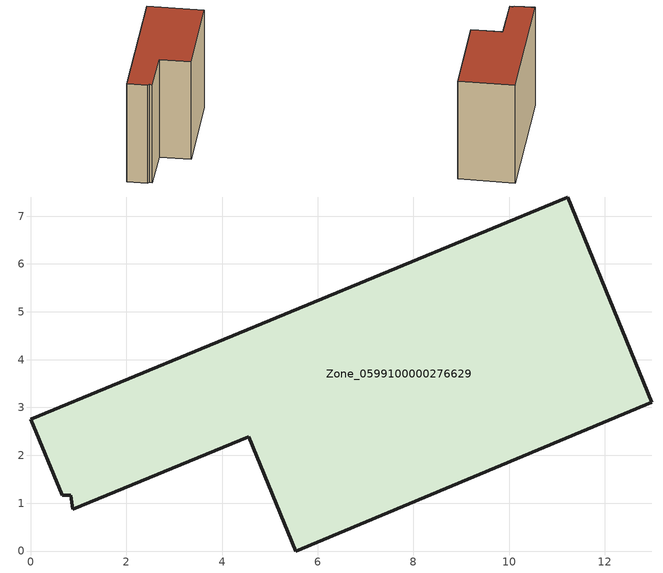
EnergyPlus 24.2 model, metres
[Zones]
Zone_0599100000276629
 floor ground (C_G): 0.88,0.88 0.83,1.17 0.66,1.16 0,2.75 11.22,7.4 12.98,3.11 5.54,0 4.56,2.39 z0
 wall outside (C_F): 5.54,0 12.98,3.11 11.22,7.4 0,2.75 0.66,1.16 0.83,1.17 0.88,0.88 4.56,2.39 5.54,0 z0:9.1
 roof outside (C_R): 0.83,1.17 0.88,0.88 4.56,2.39 5.54,0 12.98,3.11 11.22,7.4 0,2.75 0.66,1.16 z9.1
[BUILDING]
Pand.0599100000276629: North Axis=0; Terrain=City; Loads Convergence Tolerance Value=0.04; Temperature Convergence Tolerance Value=0.4; Solar Distribution=FullExterior; Maximum Number of Warmup Days=25; Minimum Number of Warmup Days=1
[Site:Location]
Rotterdam.The.Hague.AP_ZH_NLD Design_Conditions: Latitude=51.96; Longitude=4.45; Time Zone=1; Elevation=-4.5
[SITE:GROUNDTEMPERATURE:BUILDINGSURFACE]
18, 18, 18, 18, 18, 18, 18, 18, 18, 18, 18, 18
[MATERIAL] Thermal Absorptance=0.9; Solar Absorptance=0.7; Visible Absorptance=0.7
Name | Roughness | Thickness | Conductivity | Density | Specific Heat
G.TI.1946 | MediumSmooth | 0.15 | 1 | 540 | 1210
F.TI.1946 | Rough | 0.3 | 0.857143 | 1920 | 840
R.TI.1946 | MediumRough | 0.2 | 0.1 | 1500 | 1000
[CONSTRUCTION]
C_G: G.TI.1946
C_F: F.TI.1946
C_R: R.TI.1946
[ZONE]
Zone_0599100000276629: Type=1; Multiplier=1; Ceiling Height=Autocalculate; Volume=Autocalculate; Floor Area=autocalculate; Part of Total Floor Area=Yes
[ZONEINFILTRATION:DESIGNFLOWRATE]
Infil_Zone_0599100000276629: Zone or ZoneList or Space or SpaceList=Zone_0599100000276629; Schedule=AlwaysOn; Design Flow Rate Calculation Method=Flow/Area; Flow Rate per Floor Area=0.003; Constant Term Coefficient=1; Temperature Term Coefficient=0; Velocity Term Coefficient=0; Velocity Squared Term Coefficient=0
[HVACTEMPLATE:ZONE:IDEALLOADSAIRSYSTEM]
Zone_0599100000276629: Maximum Heating Supply Air Temperature=50; Minimum Cooling Supply Air Temperature=13; Maximum Heating Supply Air Humidity Ratio=0.0156; Minimum Cooling Supply Air Humidity Ratio=0.0077; Heating Limit=NoLimit; Cooling Limit=NoLimit; Dehumidification Control Type=ConstantSensibleHeatRatio; Cooling Sensible Heat Ratio=0.7; Dehumidification Setpoint=60; Humidification Control Type=None; Humidification Setpoint=30; Outdoor Air Method=None; Outdoor Air Flow Rate per Person=0.00944; Outdoor Air Flow Rate per Zone Floor Area=0; Outdoor Air Flow Rate per Zone=0; Demand Controlled Ventilation Type=None; Outdoor Air Economizer Type=NoEconomizer; Heat Recovery Type=None; Sensible Heat Recovery Effectiveness=0.7; Latent Heat Recovery Effectiveness=0.65
[ZONECONTROL:THERMOSTAT]
ThermostatControl_Zone_0599100000276629: Zone or ZoneList=Zone_0599100000276629; Control Type Schedule=DualSetpointControlType; Control 1=Thermostat_Zone_0599100000276629; Temperature Difference Between Cutout And Setpoint=0
[THERMOSTATSETPOINT:DUALSETPOINT]
Thermostat_Zone_0599100000276629: Heating Setpoint Temperature Schedule=HeatingSetpoint_Zone_0599100000276629; Cooling Setpoint Temperature Schedule=CoolingSetpoint_Zone_0599100000276629
[SCHEDULE:COMPACT]
HeatingSetpoint_Zone_0599100000276629: Through: 12/31, For: AllDays, Until: 24:00, 21
CoolingSetpoint_Zone_0599100000276629: Through: 12/31, For: AllDays, Until: 24:00, 24
DualSetpointControlType: Through: 12/31, For: AllDays, Until: 24:00, 4
AlwaysOn: Through: 12/31, For: AllDays, Until: 24:00, 1
